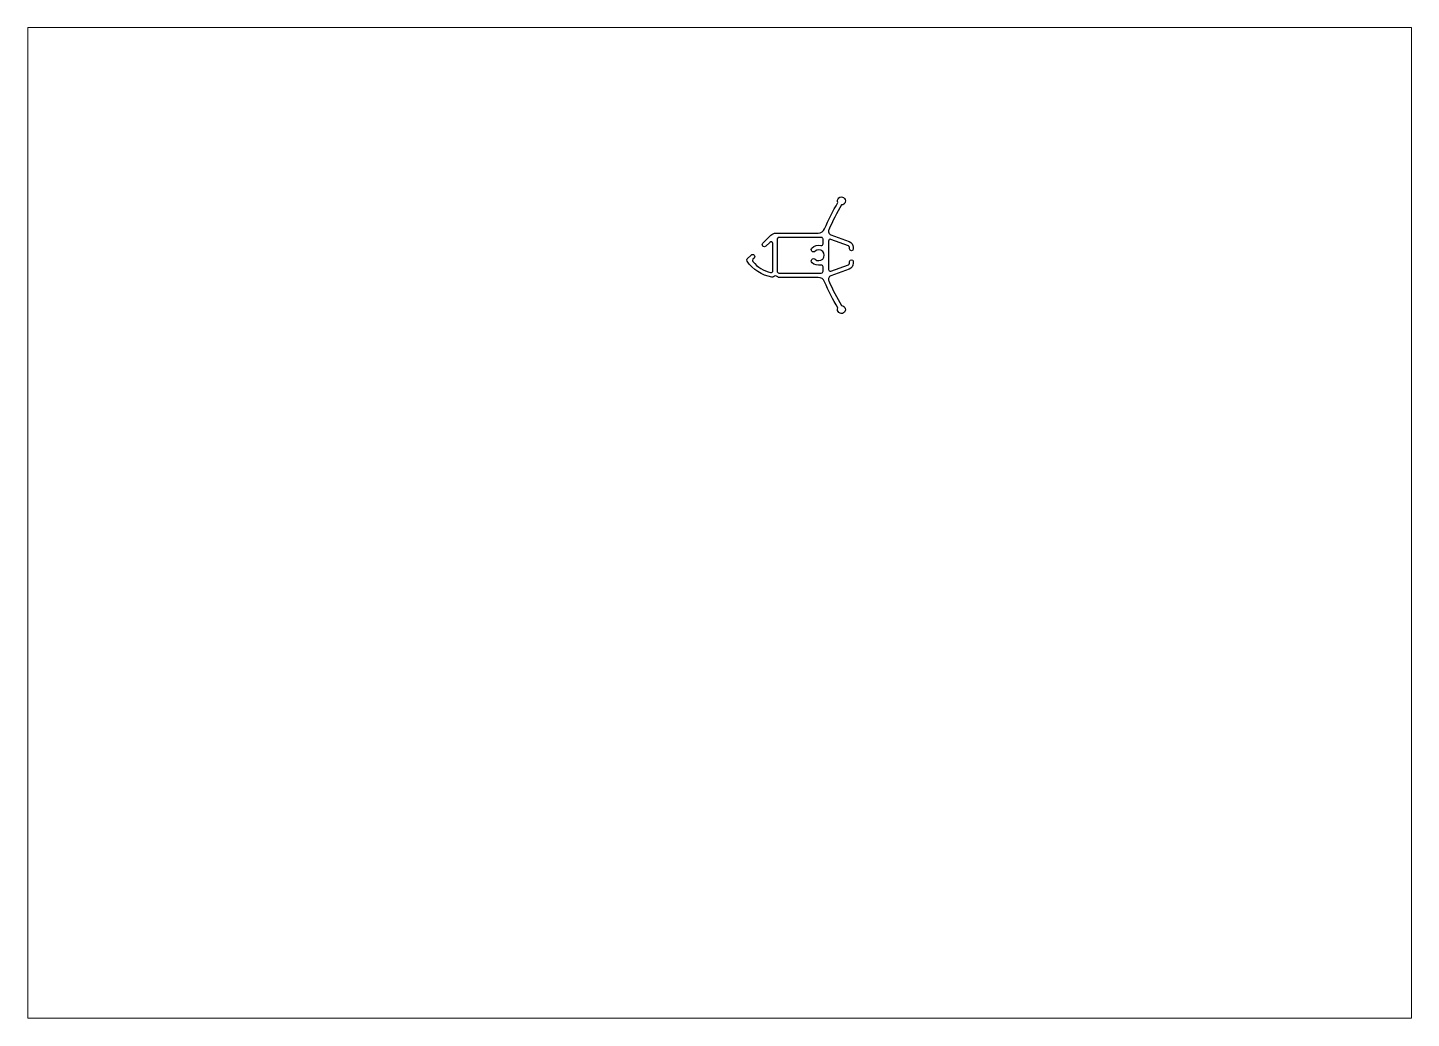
# Paper-space layout 'Layout1' of a CAD drawing. Extents: x 0 to 12.4, y 0 to 8.9.
# The model-space entities are those that its viewports show. They can reach past a viewport. Long polylines and large blocks are cut down to what shows.
import ezdxf

# ---------------------------------------------------------------- set-up
doc = ezdxf.new("R2010")
doc.units = 0
doc.header["$LTSCALE"] = 1.5
doc.layers.get('0').update_dxf_attribs({"linetype": 'CONTINUOUS'})
doc.layers.add('ANA', color=7, linetype='CONTINUOUS')

msp = doc.modelspace()

# ---------------------------------------------------------------- linework, layer by layer
at = {"layer": 'ANA', "color": 230, "linetype": 'BYBLOCK'}
msp.add_line((-487.34, -44.7), (-487.34, -44.7), dxfattribs=at)
for points in [[(-471.84, -38.55), (-471.84, -42.5, 0.520567), (-471.17, -42.97), (-466.28, -41.19, 0.315299), (-465.95, -40.72), (-465.95, -40.3, -1), (-464.95, -40.3), (-464.95, -40.79, -0.315299), (-466.06, -42.39), (-471.18, -44.25, 0.455011), (-471.73, -45.66, 0.039909), (-468.2, -52.58, -3.37878), (-469.21, -53.22, -0.04093), (-472.91, -45.95, 0.304714), (-474.76, -44.7), (-485.84, -44.7, 0.457778), (-487.2, -44.53, -0.232325), (-487.62, -44.66, -0.201171), (-494.54, -40.17, -0.360631), (-494.48, -39.54), (-493.42, -38.48, -1), (-492.57, -39.33), (-492.89, -39.65, 0.392063), (-492.91, -40.32, 0.157347), (-487.96, -43.36, 0.485566), (-487.34, -42.87), (-487.34, -38.55), (-487.34, -35.31, 0.668179), (-488.2, -34.95), (-489.25, -36.01, -1), (-490.1, -35.16), (-487.93, -32.99, -0.198912), (-486.51, -32.4), (-474.76, -32.4, 0.304714), (-472.91, -31.16, -0.040867), (-469.22, -23.89, -3.378344), (-468.2, -24.53, 0.039883), (-471.73, -31.44, 0.455011), (-471.18, -32.85), (-466.06, -34.71, -0.315299), (-464.95, -36.31), (-464.95, -36.8, -1), (-465.95, -36.8), (-465.95, -36.38, 0.315299), (-466.28, -35.91), (-471.17, -34.13, 0.520567), (-471.84, -34.6)], [(-476.43, -40.62, -1), (-475.55, -39.66, 2.267446), (-475.55, -37.44, -1), (-476.43, -36.48, -0.243077), (-473.95, -35.82, 0.478297), (-473.34, -35.33), (-473.34, -34.1, 0.414214), (-473.84, -33.6), (-485.64, -33.6, 0.414214), (-486.14, -34.1), (-486.14, -43, 0.414214), (-485.64, -43.5), (-473.84, -43.5, 0.414214), (-473.34, -43), (-473.34, -41.78, 0.478297), (-473.95, -41.29, -0.243077)]]:
    msp.add_lwpolyline(points, format="xyb", close=True, dxfattribs=at)

psp = doc.layouts.get("Layout1")

# ---------------------------------------------------------------- viewports
at = {"layer": '0'}
psp.add_viewport(center=(6.202, 4.435), size=(12.401, 8.8772), view_center_point=(-502.187, -113.117), view_height=275.91753, dxfattribs=at)

doc.saveas('drawing.dxf')
